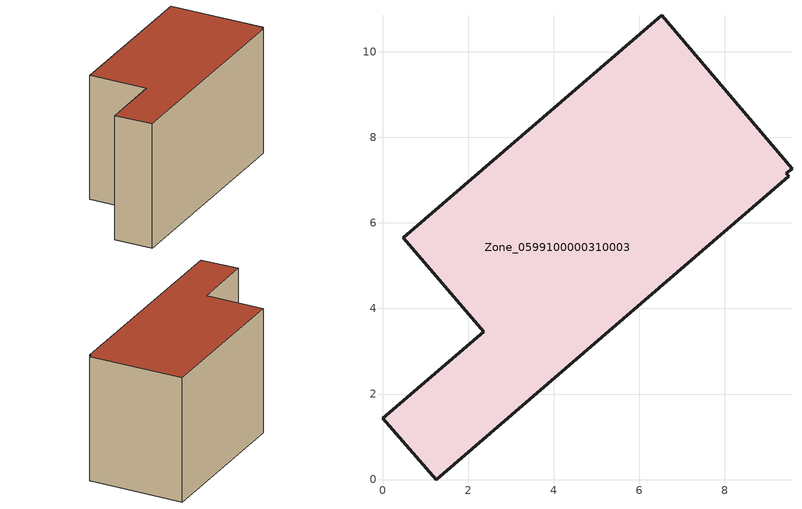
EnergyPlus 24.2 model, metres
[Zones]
Zone_0599100000310003
 floor ground (C_G): 0.48,5.65 6.52,10.85 9.57,7.27 9.44,7.16 9.5,7.09 1.25,0 0,1.43 2.36,3.46 z0
 wall outside (C_F): 9.44,7.16 9.57,7.27 6.52,10.85 0.48,5.65 2.36,3.46 0,1.43 1.25,0 9.5,7.09 9.44,7.16 z0:6.24
 roof outside (C_R): 1.25,0 9.5,7.09 9.44,7.16 9.57,7.27 6.52,10.85 0.48,5.65 2.36,3.46 0,1.43 z6.24
[BUILDING]
Pand.0599100000310003: North Axis=0; Terrain=City; Loads Convergence Tolerance Value=0.04; Temperature Convergence Tolerance Value=0.4; Solar Distribution=FullExterior; Maximum Number of Warmup Days=25; Minimum Number of Warmup Days=1
[Site:Location]
Rotterdam.The.Hague.AP_ZH_NLD Design_Conditions: Latitude=51.96; Longitude=4.45; Time Zone=1; Elevation=-4.5
[SITE:GROUNDTEMPERATURE:BUILDINGSURFACE]
18, 18, 18, 18, 18, 18, 18, 18, 18, 18, 18, 18
[MATERIAL] Thermal Absorptance=0.9; Solar Absorptance=0.7; Visible Absorptance=0.7
Name | Roughness | Thickness | Conductivity | Density | Specific Heat
G.TI.1946 | MediumSmooth | 0.15 | 1 | 540 | 1210
F.TI.1946 | Rough | 0.3 | 0.857143 | 1920 | 840
R.TI.1946 | MediumRough | 0.2 | 0.1 | 1500 | 1000
[CONSTRUCTION]
C_G: G.TI.1946
C_F: F.TI.1946
C_R: R.TI.1946
[ZONE]
Zone_0599100000310003: Type=1; Multiplier=1; Ceiling Height=Autocalculate; Volume=Autocalculate; Floor Area=autocalculate; Part of Total Floor Area=Yes
[ZONEINFILTRATION:DESIGNFLOWRATE]
Infil_Zone_0599100000310003: Zone or ZoneList or Space or SpaceList=Zone_0599100000310003; Schedule=AlwaysOn; Design Flow Rate Calculation Method=Flow/Area; Flow Rate per Floor Area=0.003; Constant Term Coefficient=1; Temperature Term Coefficient=0; Velocity Term Coefficient=0; Velocity Squared Term Coefficient=0
[HVACTEMPLATE:ZONE:IDEALLOADSAIRSYSTEM]
Zone_0599100000310003: Maximum Heating Supply Air Temperature=50; Minimum Cooling Supply Air Temperature=13; Maximum Heating Supply Air Humidity Ratio=0.0156; Minimum Cooling Supply Air Humidity Ratio=0.0077; Heating Limit=NoLimit; Cooling Limit=NoLimit; Dehumidification Control Type=ConstantSensibleHeatRatio; Cooling Sensible Heat Ratio=0.7; Dehumidification Setpoint=60; Humidification Control Type=None; Humidification Setpoint=30; Outdoor Air Method=None; Outdoor Air Flow Rate per Person=0.00944; Outdoor Air Flow Rate per Zone Floor Area=0; Outdoor Air Flow Rate per Zone=0; Demand Controlled Ventilation Type=None; Outdoor Air Economizer Type=NoEconomizer; Heat Recovery Type=None; Sensible Heat Recovery Effectiveness=0.7; Latent Heat Recovery Effectiveness=0.65
[ZONECONTROL:THERMOSTAT]
ThermostatControl_Zone_0599100000310003: Zone or ZoneList=Zone_0599100000310003; Control Type Schedule=DualSetpointControlType; Control 1=Thermostat_Zone_0599100000310003; Temperature Difference Between Cutout And Setpoint=0
[THERMOSTATSETPOINT:DUALSETPOINT]
Thermostat_Zone_0599100000310003: Heating Setpoint Temperature Schedule=HeatingSetpoint_Zone_0599100000310003; Cooling Setpoint Temperature Schedule=CoolingSetpoint_Zone_0599100000310003
[SCHEDULE:COMPACT]
HeatingSetpoint_Zone_0599100000310003: Through: 12/31, For: AllDays, Until: 24:00, 21
CoolingSetpoint_Zone_0599100000310003: Through: 12/31, For: AllDays, Until: 24:00, 24
DualSetpointControlType: Through: 12/31, For: AllDays, Until: 24:00, 4
AlwaysOn: Through: 12/31, For: AllDays, Until: 24:00, 1
